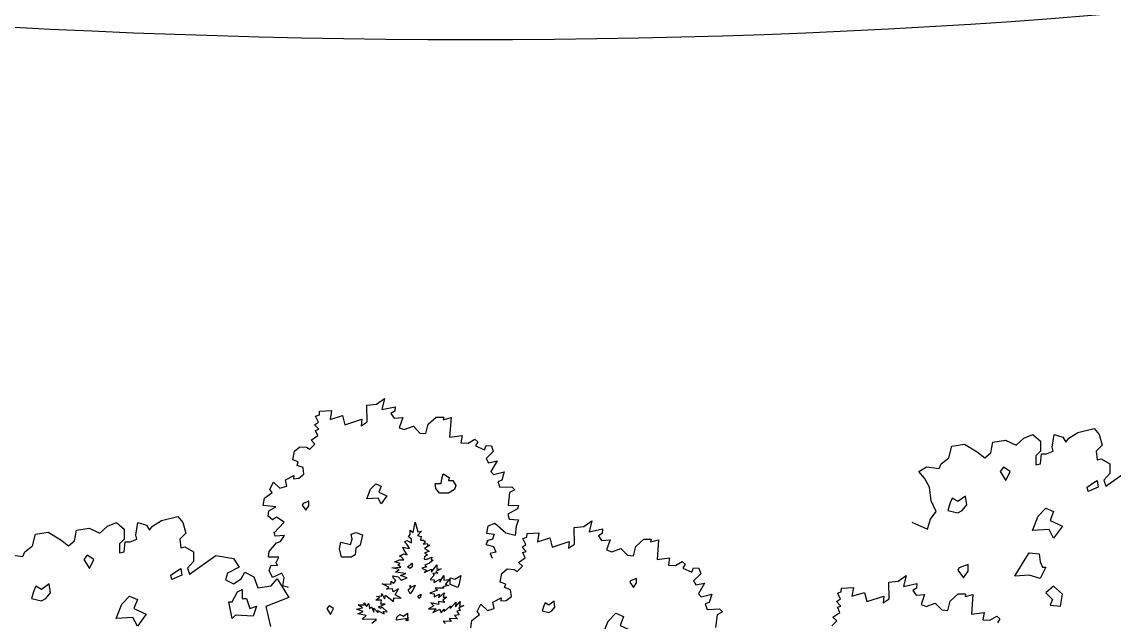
# Model space of a CAD drawing. Header units: inches. Extents: x -11 to 128, y 7 to 56.
# Drawn here: x 63.786 to 65.528, y 22.902 to 23.86 of the extents above; entities that cross this region are included whole.
import ezdxf

# ---------------------------------------------------------------- set-up
doc = ezdxf.new("R2010")
doc.units = ezdxf.units.IN
doc.header["$MEASUREMENT"] = 0
doc.layers.add('CAY', color=94, linetype='Continuous')
picture_1 = doc.add_image_def('image1.jpg', size_in_pixel=(1680, 1093))

# ---------------------------------------------------------------- blocks, each defined once
blk = doc.blocks.new('A$C76451831')
at = {"layer": 'CAY'}
for p, q in [((1479.9, 1929.8), (1538.3, 1944)), ((1538.3, 1944), (1555.9, 1922.7)), ((1261.1, 1885), (1288.9, 1909.2)), ((1288.9, 1909.2), (1320.1, 1922.7)), ((1320.1, 1922.7), (1347.8, 1898.6)), ((1389.7, 1877.9), (1396.8, 1922.7)), ((1396.8, 1922.7), (1427.4, 1912.7)), ((1427.4, 1912.7), (1438, 1895)), ((1438, 1895), (1448.6, 1909.2)), ((1448.6, 1909.2), (1479.9, 1929.8)), ((1555.9, 1922.7), (1566.6, 1885)), ((1022.3, 1839.6), (1033, 1881.5)), ((1033, 1881.5), (1077.8, 1888.5)), ((1077.8, 1888.5), (1122.6, 1860.8)), ((1171.5, 1857.3), (1178, 1895)), ((1178, 1895), (1223.4, 1902.1)), ((1223.4, 1902.1), (1261.1, 1885)), ((1347.8, 1863.8), (1330.7, 1846.6)), ((1347.8, 1898.6), (1347.8, 1863.8)), ((1369, 1853.7), (1393.2, 1863.8)), ((1393.2, 1863.8), (1389.7, 1877.9)), ((1566.6, 1885), (1545.3, 1863.8)), ((1545.3, 1863.8), (1548.9, 1833.1)), ((994.6, 1818.9), (1022.3, 1839.6)), ((1122.6, 1860.8), (1150.3, 1839.6)), ((1150.3, 1839.6), (1171.5, 1857.3)), ((1330.7, 1846.6), (1330.7, 1815.4)), ((1347.8, 1818.9), (1351.4, 1853.7)), ((1351.4, 1853.7), (1369, 1853.7)), ((1548.9, 1833.1), (1563, 1836)), ((1563, 1836), (1594.3, 1818.9)), ((915, 1791.2), (942.7, 1808.3)), ((935.7, 1767), (915, 1791.2)), ((942.7, 1808.3), (987.6, 1801.8)), ((987.6, 1801.8), (994.6, 1818.9)), ((1330.7, 1815.4), (1347.8, 1818.9)), ((1580.1, 1739.3), (1673.3, 1805.4)), ((1594.3, 1818.9), (1594.3, 1784.1)), ((3764, 1772.8), (3822.4, 1787)), ((3822.4, 1787), (3840.1, 1765.7)), ((953.4, 1735.8), (935.7, 1767)), ((1594.3, 1784.1), (1573, 1759.9)), ((1573, 1759.9), (1580.1, 1739.3)), ((3545.3, 1728), (3573, 1752.2)), ((3573, 1752.2), (3604.2, 1765.7)), ((3604.2, 1765.7), (3631.9, 1741.6)), ((3673.8, 1720.9), (3680.9, 1765.7)), ((3680.9, 1765.7), (3711.5, 1755.7)), ((3711.5, 1755.7), (3722.2, 1738)), ((3722.2, 1738), (3732.8, 1752.2)), ((3732.8, 1752.2), (3764, 1772.8)), ((3840.1, 1765.7), (3850.7, 1728)), ((4659.2, 1730), (4666, 1767.4)), ((4666, 1767.4), (4675.2, 1732.1)), ((959.8, 1687.4), (953.4, 1735.8)), ((3306.5, 1682.6), (3317.1, 1724.4)), ((3317.1, 1724.4), (3361.9, 1731.5)), ((3361.9, 1731.5), (3406.7, 1703.8)), ((3455.6, 1700.3), (3462.1, 1738)), ((3462.1, 1738), (3507.5, 1745.1)), ((3507.5, 1745.1), (3545.3, 1728)), ((3631.9, 1741.6), (3631.9, 1706.7)), ((3677.3, 1706.7), (3673.8, 1720.9)), ((3850.7, 1728), (3829.5, 1706.7)), ((4642.8, 1714.7), (4648.1, 1722.6)), ((4653, 1706.2), (4642.8, 1714.7)), ((4648.1, 1722.6), (4648.6, 1738.5)), ((4648.6, 1738.5), (4659.2, 1730)), ((4688.4, 1734.4), (4674.7, 1719)), ((4674.7, 1719), (4687.7, 1715.8)), ((4675.2, 1732.1), (4688.4, 1734.4)), ((4687.7, 1715.8), (4685, 1702.8)), ((977.5, 1649), (959.8, 1687.4)), ((3278.8, 1661.9), (3306.5, 1682.6)), ((3406.7, 1703.8), (3434.4, 1682.6)), ((3434.4, 1682.6), (3455.6, 1700.3)), ((3631.9, 1706.7), (3614.8, 1689.6)), ((3614.8, 1689.6), (3614.8, 1658.4)), ((3631.9, 1661.9), (3635.5, 1696.7)), ((3635.5, 1696.7), (3653.2, 1696.7)), ((3653.2, 1696.7), (3677.3, 1706.7)), ((3829.5, 1706.7), (3833, 1676.1)), ((3833, 1676.1), (3847.2, 1679)), ((3847.2, 1679), (3878.4, 1661.9)), ((4627.6, 1667.1), (4622.5, 1678.2)), ((4622.5, 1678.2), (4638.7, 1674.9)), ((4628.6, 1696.6), (4636.9, 1701.7)), ((4636.5, 1688.1), (4628.6, 1696.6)), ((4646.4, 1674.6), (4636.5, 1688.1)), ((4636.9, 1701.7), (4652.5, 1693)), ((4638.7, 1674.9), (4646.4, 1674.6)), ((4652.5, 1693), (4653, 1706.2)), ((4685, 1702.8), (4695.4, 1702.4)), ((4703.4, 1696.7), (4694.9, 1688.8)), ((4694.9, 1688.8), (4708.2, 1691.1)), ((4695.4, 1702.4), (4703.4, 1696.7)), ((4718.8, 1685.3), (4699.8, 1672.8)), ((4699.8, 1672.8), (4715.4, 1664.1)), ((4708.2, 1691.1), (4710.6, 1682.8)), ((4710.6, 1682.8), (4718.8, 1685.3)), ((956.3, 1621.3), (977.5, 1649)), ((3226.9, 1651.3), (3271.7, 1644.8)), ((3271.7, 1644.8), (3278.8, 1661.9)), ((3614.8, 1658.4), (3631.9, 1661.9)), ((3864.3, 1582.3), (3957.4, 1648.4)), ((3878.4, 1661.9), (3878.4, 1627.1)), ((3957.4, 1648.4), (4019.9, 1637.7)), ((4019.9, 1637.7), (4040.5, 1607.1)), ((4594.4, 1625.7), (4610.5, 1633.3)), ((4610.5, 1633.3), (4626.4, 1632.7)), ((4611, 1646.4), (4624.4, 1654.1)), ((4616.3, 1643.5), (4611, 1646.4)), ((4626.4, 1632.7), (4616.3, 1643.5)), ((4624.4, 1654.1), (4637.9, 1650.9)), ((4637.9, 1650.9), (4627.6, 1667.1)), ((4698.8, 1643.4), (4698.5, 1635.7)), ((4698.5, 1635.7), (4708.9, 1635.3)), ((4709.5, 1651.1), (4698.8, 1643.4)), ((4715.4, 1664.1), (4699.3, 1656.9)), ((4699.3, 1656.9), (4709.5, 1651.1)), ((4708.9, 1635.3), (4725.5, 1642.4)), ((4730.1, 1631.8), (4716.6, 1621.4)), ((4725.5, 1642.4), (4722.4, 1632.1)), ((4722.4, 1632.1), (4730.1, 1631.8)), ((890.9, 1611.3), (946.3, 1586.5)), ((946.3, 1586.5), (956.3, 1621.3)), ((3878.4, 1627.1), (3857.2, 1602.9)), ((3857.2, 1602.9), (3864.3, 1582.3)), ((4040.5, 1607.1), (3999.3, 1585.8)), ((4582.8, 1604.8), (4615, 1606.4)), ((4609.3, 1598.9), (4582.8, 1604.8)), ((4612.8, 1620.1), (4594.4, 1625.7)), ((4595.8, 1588.5), (4609.3, 1598.9)), ((4604.5, 1614.9), (4612.8, 1620.1)), ((4615, 1606.4), (4604.5, 1614.9)), ((4708, 1608.6), (4689.3, 1603.8)), ((4689.3, 1603.8), (4707.5, 1595.4)), ((4699.6, 1587.6), (4724, 1599.9)), ((4707.5, 1595.4), (4699.6, 1587.6)), ((4716.6, 1621.4), (4700.5, 1614.3)), ((4700.5, 1614.3), (4708, 1608.6)), ((4723.6, 1589.4), (4743.1, 1615.5)), ((4724, 1599.9), (4723.6, 1589.4)), ((4758.5, 1601.4), (4739.6, 1591.6)), ((4743.1, 1615.5), (4742.6, 1599.2)), ((4742.6, 1599.2), (4758.5, 1601.4)), ((3999.3, 1585.8), (3992.2, 1561.6)), ((3992.2, 1561.6), (4019.9, 1548.1)), ((4019.9, 1548.1), (4047.6, 1565.2)), ((4047.6, 1565.2), (4061.2, 1589.4)), ((4061.2, 1589.4), (4092.4, 1572.3)), ((4092.4, 1572.3), (4106.6, 1533.9)), ((4154.9, 1541), (4175.6, 1565.2)), ((4175.6, 1565.2), (4217.4, 1499.1)), ((4580.8, 1546.4), (4581.1, 1557.2)), ((4581.1, 1557.2), (4589, 1548.8)), ((4587.2, 1575.6), (4605.7, 1572.3)), ((4589.7, 1567.4), (4587.2, 1575.6)), ((4589, 1548.8), (4597.1, 1559)), ((4597.1, 1559), (4589.7, 1567.4)), ((4632.8, 1584.5), (4595.8, 1588.5)), ((4605.7, 1572.3), (4616.2, 1561)), ((4614, 1577.4), (4632.8, 1584.5)), ((4637.7, 1568.4), (4614, 1577.4)), ((4616.2, 1561), (4637.7, 1568.4)), ((4733.7, 1578.2), (4720, 1562.8)), ((4720, 1562.8), (4733.1, 1562.4)), ((4747.1, 1585.9), (4728.4, 1583.8)), ((4728.4, 1583.8), (4733.7, 1578.2)), ((4732.8, 1552), (4754.5, 1564.3)), ((4733.1, 1562.4), (4732.8, 1552)), ((4739.6, 1591.6), (4747.1, 1585.9)), ((4754.1, 1553.5), (4768.1, 1577)), ((4754.5, 1564.3), (4754.1, 1553.5)), ((4768.1, 1577), (4767.5, 1561.2)), ((4767.5, 1561.2), (4786.6, 1563.2)), ((4786.6, 1563.2), (4772.4, 1545.1)), ((4106.6, 1533.9), (4154.9, 1541)), ((4572.7, 1536.2), (4549.1, 1547.5)), ((4549.1, 1547.5), (4580.8, 1546.4)), ((4564.3, 1528.4), (4572.7, 1536.2)), ((4585.6, 1530.3), (4564.3, 1528.4)), ((4588, 1519.4), (4585.6, 1530.3)), ((4606.9, 1529.6), (4588, 1519.4)), ((4595.3, 1508.7), (4606.9, 1529.6)), ((4745, 1524.8), (4718.3, 1514.8)), ((4718.3, 1514.8), (4734.1, 1511.6)), ((4769.2, 1531.6), (4737.5, 1532.7)), ((4737.5, 1532.7), (4745, 1524.8)), ((4749.5, 1497.9), (4768.7, 1515.8)), ((4785.9, 1541.9), (4764.4, 1537.2)), ((4764.4, 1537.2), (4769.2, 1531.6)), ((4768.7, 1515.8), (4765.4, 1500)), ((4772.4, 1545.1), (4785.9, 1541.9)), ((4217.4, 1499.1), (4134.9, 1467.3)), ((4484.8, 1472.7), (4485.1, 1480.4)), ((4485.1, 1480.4), (4492.8, 1466.9)), ((4492.8, 1466.9), (4501.3, 1477.1)), ((4501.3, 1477.1), (4503.4, 1458.4)), ((4525.8, 1489.8), (4539.3, 1499.8)), ((4547, 1489.1), (4525.8, 1489.8)), ((4528.9, 1502.9), (4547.6, 1504.9)), ((4539.3, 1499.8), (4528.9, 1502.9)), ((4543.8, 1475.6), (4547, 1489.1)), ((4559.7, 1475), (4543.8, 1475.6)), ((4547.6, 1504.9), (4547.9, 1513.1)), ((4547.9, 1513.1), (4557.6, 1494.1)), ((4557.6, 1494.1), (4560.8, 1507.2)), ((4560.8, 1507.2), (4589.5, 1484.9)), ((4589.5, 1484.9), (4589.9, 1498)), ((4589.9, 1498), (4616.2, 1497.1)), ((4616.2, 1497.1), (4595.3, 1508.7)), ((4722.1, 1480.2), (4732.6, 1469)), ((4748.6, 1473.9), (4722.1, 1480.2)), ((4734.1, 1511.6), (4733.7, 1501.1)), ((4733.7, 1501.1), (4752.6, 1510.9)), ((4749, 1484.7), (4748.6, 1473.9)), ((4770.2, 1481.3), (4749, 1484.7)), ((4752.6, 1510.9), (4749.5, 1497.9)), ((4779, 1499.6), (4765, 1489.2)), ((4765, 1489.2), (4770.2, 1481.3)), ((4765.4, 1500), (4779, 1499.6)), ((4790.7, 1459.3), (4810.1, 1482.6)), ((4809.5, 1466.3), (4826.5, 1484.8)), ((4810.1, 1482.6), (4809.5, 1466.3)), ((4826.5, 1484.8), (4823.2, 1468.6)), ((4134.9, 1467.3), (4152, 1395.3)), ((4458, 1457.3), (4479.5, 1462)), ((4481.7, 1448.7), (4458, 1457.3)), ((4462.4, 1441.3), (4481.7, 1448.7)), ((4491.7, 1434.8), (4462.4, 1441.3)), ((4463.6, 1473.4), (4484.8, 1472.7)), ((4479.5, 1462), (4463.6, 1473.4)), ((4503.4, 1458.4), (4511.4, 1466.3)), ((4511.4, 1466.3), (4518.8, 1447.4)), ((4518.8, 1447.4), (4519.3, 1460.6)), ((4519.3, 1460.6), (4534.6, 1444.2)), ((4534.6, 1444.2), (4532.2, 1452.4)), ((4532.2, 1452.4), (4555.8, 1440.7)), ((4535.3, 1465.5), (4559.7, 1475)), ((4543.3, 1459.7), (4535.3, 1465.5)), ((4548.9, 1465), (4543.3, 1459.7)), ((4566.9, 1448.5), (4548.9, 1465)), ((4555.8, 1440.7), (4553.3, 1449)), ((4553.3, 1449), (4566.9, 1448.5)), ((4732.6, 1469), (4713.7, 1459.2)), ((4713.7, 1459.2), (4740.4, 1458.3)), ((4740.4, 1458.3), (4729, 1445.5)), ((4729, 1445.5), (4753.5, 1457.8)), ((4753.5, 1457.8), (4758.5, 1444.5)), ((4758.5, 1444.5), (4769.3, 1457.3)), ((4769, 1449.1), (4791.1, 1469.7)), ((4769.3, 1457.3), (4769, 1449.1)), ((4791.1, 1469.7), (4790.7, 1459.3)), ((4822.1, 1436.9), (4805.7, 1434.7)), ((4827.6, 1452.5), (4814.4, 1450.3)), ((4814.4, 1450.3), (4822.1, 1436.9)), ((4839.1, 1470.7), (4820.2, 1461)), ((4820.2, 1461), (4827.6, 1452.5)), ((4823.2, 1468.6), (4839.1, 1470.7)), ((4478.1, 1422.1), (4491.7, 1434.8)), ((4528.3, 1420.4), (4478.1, 1422.1)), ((4512, 1407.8), (4528.3, 1420.4)), ((4794.5, 1413.8), (4765.1, 1414.8)), ((4765.1, 1414.8), (4773, 1406.4)), ((4786.8, 1424.5), (4794.5, 1413.8)), ((4816.2, 1423.5), (4786.8, 1424.5)), ((4805.7, 1434.7), (4816.2, 1423.5))]:
    blk.add_line(p, q, dxfattribs=at)
for points in [[(4216, 1534.3), (4196, 1540.6), (4200.2, 1569.1), (4192.8, 1586), (4159, 1570.1), (4147.4, 1595.5), (4153.8, 1613.4), (4177, 1612.3), (4171.7, 1622.9), (4181.2, 1642.9), (4145.3, 1641.9), (4147.4, 1663), (4172.8, 1693.5), (4187.5, 1697.8), (4202.3, 1718.9), (4168.5, 1716.7), (4165.4, 1731.5), (4164.3, 1728.3), (4200.2, 1766.3), (4172.8, 1784.2), (4159, 1774.7), (4143.2, 1788.5), (4146.4, 1807.4), (4170.6, 1821.2), (4126.4, 1826.4), (4130.6, 1851.7), (4158, 1872.8), (4149.6, 1884.4), (4162.2, 1909.7), (4185.4, 1887.6), (4209.7, 1895), (4205.5, 1917.1), (4235, 1933), (4233.9, 1921.4), (4252.9, 1923.5), (4270.8, 1937.2), (4267.7, 1961.4), (4246.6, 1968.8), (4250.8, 1981.5), (4230.8, 1988.9), (4237.1, 2019.4), (4256.1, 2035.3), (4280.3, 2033.1), (4291.9, 2026.8), (4309.9, 2044.7), (4296.2, 2058.5), (4320.4, 2075.3), (4312, 2093.3), (4323.6, 2097.5), (4308.8, 2113.3), (4322.5, 2122.8), (4312, 2143.9), (4325.7, 2148.1), (4326.7, 2161.8), (4368.9, 2163.9), (4363.7, 2132.3), (4408, 2146), (4416.4, 2113.3), (4476.5, 2133.3), (4474.4, 2109.1), (4495.5, 2123.9), (4494.4, 2182.9), (4528.2, 2186.1), (4556.7, 2206.1), (4547.2, 2167.1), (4594.6, 2177.6), (4593.6, 2161.8), (4579.9, 2153.4), (4591.5, 2136.5), (4622.1, 2138.6), (4609.4, 2102.8), (4627.3, 2096.4), (4660, 2108), (4683.2, 2083.8), (4704.3, 2081.7), (4712.8, 2115.4), (4741.2, 2140.7), (4767.6, 2140.7), (4765.5, 2131.2), (4794, 2138.6), (4788.7, 2069), (4833, 2075.3), (4828.8, 2049), (4854.1, 2047.9), (4878.3, 2061.6), (4888.9, 2052.1), (4880.5, 2038.4), (4912.1, 2023.7), (4918.4, 2039.5), (4937.4, 2038.4), (4943.7, 2018.4), (4918.4, 1993.1), (4926.9, 1978.3), (4957.4, 1984.6), (4935.3, 1946.7), (4944.8, 1936.1), (4982.8, 1945.6), (4974.3, 1916.1), (4959.6, 1910.8), (4966.9, 1890.8), (5010.2, 1892.9), (5020.7, 1882.3), (5001.7, 1871.8), (4996.5, 1827.5), (5033.4, 1826.4), (5030.2, 1813.8), (4995.4, 1794.8), (5000.7, 1777.9), (5033.4, 1774.7), (5024.9, 1752.6), (5021.8, 1718.9), (4988, 1727.3), (4949, 1762.1), (4924.8, 1752.6), (4919.5, 1728.3), (4946.9, 1724.1), (4940.6, 1706.2), (4920.5, 1700.9), (4924.8, 1700.9), (4917.4, 1687.2), (4944.8, 1679.8), (4953.2, 1659.8), (4933.2, 1655.6), (4939.5, 1638.7)], [(4863.6, 1391.6), (4867.8, 1417), (4895.2, 1438.1), (4886.8, 1449.7), (4899.4, 1475), (4922.6, 1452.8), (4946.9, 1460.2), (4942.7, 1482.3), (4972.2, 1498.2), (4971.1, 1486.6), (4990.1, 1488.7), (5008, 1502.4), (5004.9, 1526.6), (4983.8, 1534), (4988, 1546.7), (4968, 1554.1), (4974.3, 1584.7), (4993.3, 1600.5), (5017.5, 1598.4), (5029.1, 1592), (5047.1, 1610), (5033.4, 1623.7), (5057.6, 1640.6), (5049.2, 1658.5), (5060.8, 1662.7), (5046, 1678.5), (5059.7, 1688), (5049.2, 1709.1), (5062.9, 1713.3), (5063.9, 1727), (5106.1, 1729.1), (5100.9, 1697.5), (5145.2, 1711.2), (5153.6, 1678.5), (5213.7, 1698.6), (5211.6, 1674.3), (5232.7, 1689.1), (5231.6, 1748.1), (5265.4, 1751.3), (5293.9, 1771.3), (5284.4, 1732.3), (5331.8, 1742.9), (5330.8, 1727), (5317.1, 1718.6), (5328.7, 1701.7), (5359.3, 1703.8), (5346.6, 1668), (5364.5, 1661.6), (5397.2, 1673.2), (5420.4, 1649), (5441.5, 1646.9), (5450, 1680.6), (5478.4, 1705.9), (5504.8, 1705.9), (5502.7, 1696.5), (5531.2, 1703.8), (5525.9, 1634.2), (5570.2, 1640.6), (5566, 1614.2), (5591.3, 1613.1), (5615.5, 1626.8), (5626.1, 1617.3), (5617.7, 1603.6), (5649.3, 1588.9), (5655.6, 1604.7), (5674.6, 1603.6), (5680.9, 1583.6), (5655.6, 1558.3), (5664.1, 1543.5), (5694.7, 1549.8), (5672.5, 1511.9), (5682, 1501.3), (5720, 1510.8), (5711.5, 1481.3), (5696.8, 1476), (5704.1, 1456), (5747.4, 1458.1), (5757.9, 1447.5), (5738.9, 1437), (5733.7, 1392.7)], [(4680, 1494.9), (4675.3, 1503.2), (4686, 1511), (4685.6, 1500.1), (4680, 1494.9)], [(605.9, 1241.8), (623.8, 1259.7), (610.1, 1273.4), (634.4, 1290.3), (625.9, 1308.2), (637.6, 1312.5), (622.8, 1328.3), (636.5, 1337.8), (625.9, 1358.9), (639.7, 1363.1), (640.7, 1376.8), (682.9, 1378.9), (677.6, 1347.3), (721.9, 1361), (730.4, 1328.3), (790.5, 1348.3), (788.4, 1324.1), (809.5, 1338.8), (808.4, 1397.9), (842.2, 1401.1), (870.6, 1421.1), (861.1, 1382.1), (908.6, 1392.6), (907.6, 1376.8), (893.8, 1368.4), (905.4, 1351.5), (936, 1353.6), (923.4, 1317.7), (941.3, 1311.4), (974, 1323), (997.2, 1298.7), (1018.3, 1296.6), (1026.7, 1330.4), (1055.2, 1355.7), (1081.6, 1355.7), (1079.5, 1346.2), (1107.9, 1353.6), (1102.7, 1284), (1147, 1290.3), (1142.7, 1263.9), (1168.1, 1262.9), (1192.3, 1276.6), (1202.9, 1267.1), (1194.4, 1253.4)]]:
    blk.add_lwpolyline(points, dxfattribs=at)
for points in [[(4507.9, 1884.3), (4526.4, 1902.8), (4544.9, 1894.9), (4536.9, 1873.7), (4566, 1860.5), (4544.9, 1831.5), (4534.3, 1852.6), (4494.7, 1850)], [(4784.5, 1915.2), (4800.4, 1915.2), (4810.9, 1896.7), (4805.6, 1883.5), (4784.5, 1870.3), (4752.8, 1870.3), (4739.6, 1886.1), (4737, 1904.6), (4758.1, 1904.6), (4760.8, 1920.5), (4766, 1939), (4787.2, 1925.7)], [(4267.5, 1833.2), (4264.9, 1827.9), (4278.1, 1809.4), (4288.7, 1825.2), (4288.7, 1841.1)], [(1240.2, 1791.1), (1216.4, 1806.9), (1204.5, 1791.1), (1224.3, 1759.4)], [(1537.1, 1751.5), (1548.9, 1759.4), (1552.9, 1735.6), (1517.3, 1719.8), (1513.3, 1735.6)], [(4396.9, 1672), (4402.2, 1695.8), (4436.5, 1687.9), (4441.8, 1706.3), (4439.1, 1724.8), (4455, 1730.1), (4478.7, 1722.2), (4470.8, 1685.2), (4455, 1674.7), (4452.3, 1650.9), (4439.1, 1643), (4404.8, 1643)], [(1085.8, 1672.3), (1081.8, 1704), (1054.1, 1684.2), (1034.3, 1696), (1026.4, 1680.2), (1018.5, 1652.5), (1054.1, 1644.6), (1069.9, 1652.5)], [(1339.1, 1632.7), (1366.8, 1660.4), (1394.5, 1648.5), (1382.7, 1616.8), (1426.2, 1597), (1394.5, 1553.5), (1378.7, 1585.2), (1319.3, 1581.2)], [(3524.3, 1634.1), (3500.5, 1649.9), (3488.6, 1634.1), (3508.4, 1602.4)], [(3821.2, 1594.5), (3833.1, 1602.4), (3837, 1578.6), (3801.4, 1562.8), (3797.4, 1578.6)], [(4639.1, 1608.3), (4655.4, 1620.8), (4655, 1607.7), (4646.6, 1602.6)], [(4791, 1545.5), (4791, 1569.3), (4806.8, 1564), (4827.9, 1577.2), (4822.7, 1548.1), (4817.4, 1534.9)], [(5431.9, 1558.7), (5429.3, 1553.4), (5442.5, 1535), (5453, 1550.8), (5453, 1566.7)], [(3369.9, 1515.3), (3365.9, 1547), (3338.2, 1527.2), (3318.4, 1539), (3310.5, 1523.2), (3302.6, 1495.5), (3338.2, 1487.6), (3354, 1495.5)], [(4035, 1519.2), (4050.8, 1527.2), (4050.8, 1495.5), (4066.6, 1495.5), (4078.5, 1459.8), (4102.3, 1467.8), (4090.4, 1432.1), (4027.1, 1436.1), (4015.2, 1424.2), (4003.3, 1483.6), (4015.2, 1483.6)], [(4641.2, 1525.7), (4649.6, 1533.5), (4647.2, 1541.3), (4652.4, 1535.7), (4665.8, 1543.4), (4657.5, 1525.1), (4648.9, 1512.3)], [(1287.7, 1470.3), (1307.5, 1502), (1343.1, 1498), (1347, 1470.3), (1355, 1450.5), (1366.8, 1450.5), (1347, 1410.9), (1307.5, 1422.8), (1256, 1418.8)], [(3623.3, 1475.7), (3651, 1503.4), (3678.7, 1491.5), (3666.8, 1459.8), (3710.3, 1440), (3678.7, 1396.5), (3662.8, 1428.1), (3603.5, 1424.2)], [(5162.8, 1464.3), (5160.2, 1485.4), (5141.7, 1472.2), (5128.5, 1480.1), (5123.3, 1469.6), (5118, 1451.1), (5141.7, 1445.8), (5152.3, 1451.1)], [(1058.5, 1448.2), (1054.5, 1440.3), (1074.3, 1412.6), (1090.2, 1436.3), (1090.2, 1460.1)], [(4376, 1459.3), (4360.2, 1469.9), (4352.3, 1459.3), (4365.5, 1438.2)], [(4640.1, 1416.5), (4632.4, 1416.7), (4637.7, 1424.7), (4621.8, 1422.5), (4600.3, 1417.9), (4600.7, 1428.7), (4611.9, 1438.8), (4624.8, 1432.9), (4638.3, 1443.3)], [(5351.5, 1415.3), (5379.2, 1443), (5406.9, 1431.1), (5395, 1399.4), (5438.6, 1379.6), (5406.9, 1336.1), (5391, 1367.8), (5331.7, 1363.8)], [(1418.3, 1311.9), (1426.2, 1355.4), (1394.5, 1383.2), (1366.8, 1359.4), (1390.6, 1335.6), (1382.7, 1315.8)]]:
    blk.add_lwpolyline(points, close=True, dxfattribs=at)

msp = doc.modelspace()

# ---------------------------------------------------------------- linework, layer by layer
msp.add_arc((64.5824, 28.1372), 5.3521, 234.2909, 297.5927)
msp.add_ellipse((64.26, 24.4085), major_axis=(-2.8014, 0.0523), ratio=0.204931, start_param=3.703065, end_param=9.951904)

# ---------------------------------------------------------------- block references
at = {"layer": 'CAY', "xscale": 0.0004489089019145984, "yscale": 0.0004489089019145984, "zscale": 0.0004489089019145984}
for p in [(64.8058, 22.3382), (62.3185, 22.2682)]:
    msp.add_blockref('A$C76451831', p, dxfattribs=at)

# ---------------------------------------------------------------- pictures from other files: only their frames are drawn
image = msp.add_image(picture_1, insert=(12.4966, 7.3772), size_in_units=(74.4025, 48.4059))
image.dxf.flags = 6

doc.saveas('drawing.dxf')
